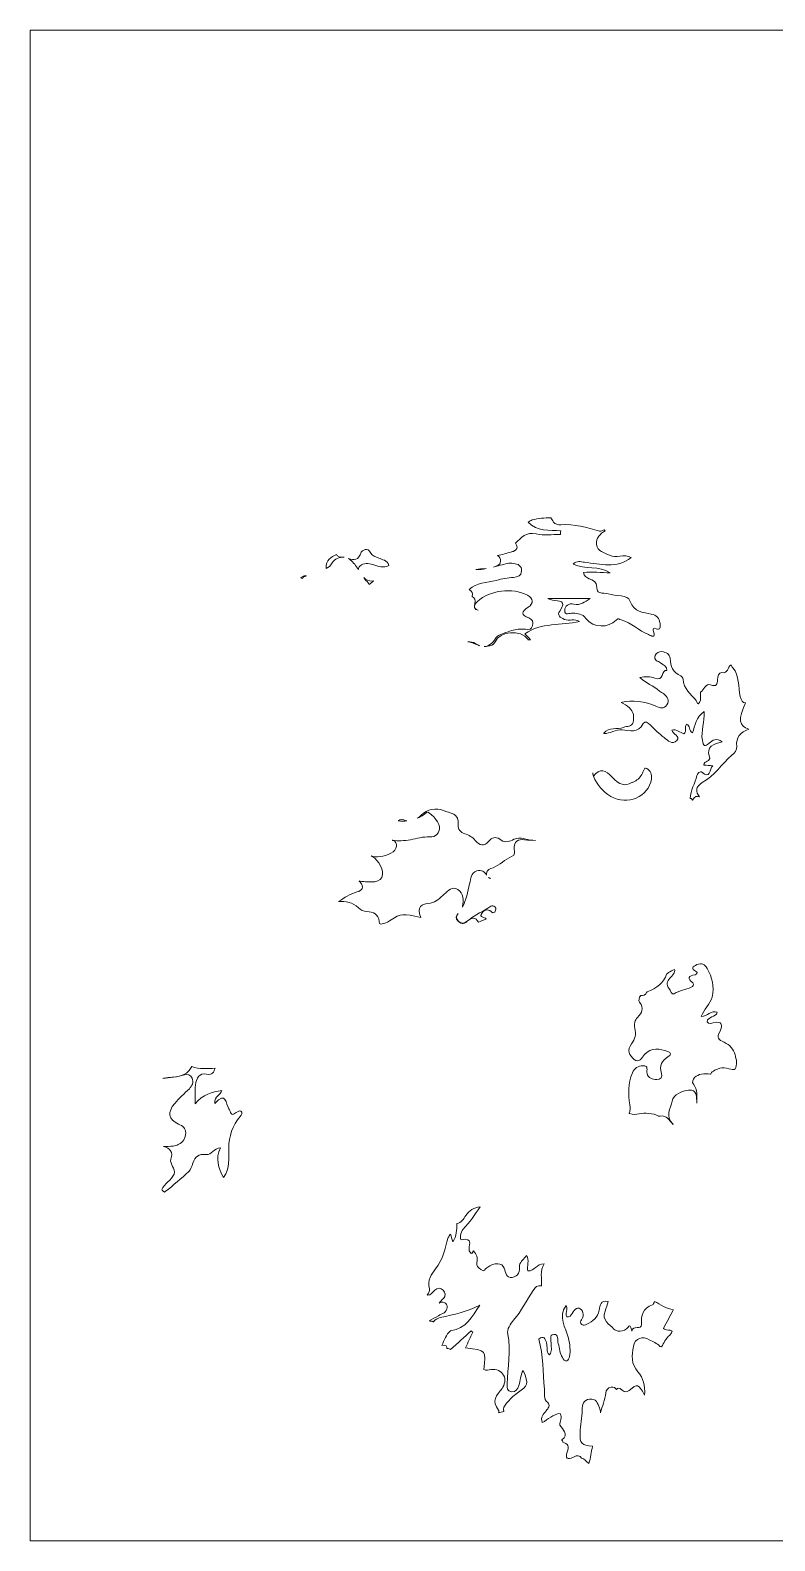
# Model space of a CAD drawing. Extents: x 0 to 4432, y -1000 to 0.
# Drawn here: x 3432 to 3925, y -1000 to 0 of the extents above; entities that cross this region are included whole.
import ezdxf

# ---------------------------------------------------------------- set-up
doc = ezdxf.new("R2010")
doc.units = 0
doc.header["$MEASUREMENT"] = 0
doc.layers.add('Layer 1', color=7, linetype='Continuous')

msp = doc.modelspace()

# ---------------------------------------------------------------- linework, layer by layer
at = {"layer": 'Layer 1', "lineweight": 0}
msp.add_lwpolyline([(3432, 0), (3432, -1000), (4432, -1000), (4432, 0), (3432, 0)], dxfattribs=at)
for points, knots in [([(3740.4, -364.2), (3744.2, -363.1), (3748, -362.5), (3751.9, -362.2), (3754.6, -362.1), (3757.1, -361.3), (3757.2, -358), (3757.3, -354.5), (3754.8, -353.3), (3751.8, -353), (3750.4, -352.9), (3749, -352.6), (3747.7, -353), (3744.6, -353.8), (3741.6, -354.7), (3738.6, -355.4), (3738.6, -355.4), (3738.7, -355.4), (3738.7, -355.4), (3740.6, -354.6), (3742.9, -354.4), (3743.3, -351.7), (3743.5, -349.6), (3742.5, -348.5), (3741.2, -347.8), (3744.3, -347.2), (3747.4, -346.2), (3750.5, -345.4), (3750.7, -345.3), (3750.9, -345.3), (3751.1, -345.2), (3751.2, -345.2), (3751.3, -345.2), (3751.4, -345.1), (3751.5, -345.1), (3751.6, -345.1), (3751.7, -345), (3751.8, -345), (3751.9, -344.9), (3752, -344.9), (3752, -344.9), (3752.1, -344.8), (3752.2, -344.8), (3752.3, -344.8), (3752.4, -344.7), (3752.5, -344.6), (3752.5, -344.6), (3752.6, -344.6), (3752.6, -344.6), (3752.7, -344.5), (3752.8, -344.4), (3752.9, -344.4), (3753, -344.3), (3753, -344.3), (3753, -344.3), (3753.1, -344.2), (3753.2, -344.1), (3753.3, -344.1), (3753.3, -344), (3753.3, -344), (3753.3, -344), (3754.4, -343), (3754.5, -341.6), (3753.2, -339.6), (3753.2, -339.6), (3753.2, -339.6), (3753.2, -339.6), (3756.9, -336), (3760, -331.8), (3766.9, -333.5), (3771.9, -334.8), (3777.5, -333.8), (3782.9, -333.8), (3782.9, -333), (3783, -332.2), (3783.1, -331.4), (3775.5, -330.7), (3767.3, -332.2), (3761.6, -325.6), (3762.5, -325.1), (3763.3, -324.6), (3764.2, -324.2), (3768.3, -323.1), (3772.5, -322.8), (3776.6, -322.8), (3777.2, -323.6), (3777.7, -324.5), (3778.2, -325.6), (3779.5, -327.1), (3781.4, -327.5), (3783.2, -327.4), (3792.1, -326.8), (3800.4, -329.2), (3808.8, -331.7), (3809.8, -331.6), (3810.8, -331.1), (3811.9, -330.8), (3812.1, -331), (3812.3, -331.2), (3812.6, -331.4), (3809.1, -333.4), (3806.3, -336), (3806.8, -340.5), (3807.4, -345.3), (3812.1, -345.8), (3815.4, -347.6), (3817.5, -348.7), (3820, -348.7), (3822.2, -348.2), (3825, -347.6), (3827.4, -348), (3829.7, -349.1), (3820.1, -356.8), (3809.3, -353.4), (3798.8, -352.2), (3796.3, -351.9), (3793.8, -350.9), (3791.3, -353.4), (3799.1, -357.4), (3808.6, -354.1), (3815.8, -359.3), (3809.8, -358.9), (3804, -358.6), (3798.1, -358.9), (3798.5, -361.7), (3800.3, -362.3), (3802, -363.1), (3806.8, -365.4), (3806.7, -365.4), (3807.1, -370.7), (3807.2, -371.3), (3808.2, -372.2), (3809, -372.3), (3810.7, -372.8), (3812.7, -372.6), (3814.4, -373.2), (3819.4, -374.7), (3827.6, -373.7), (3828.9, -377.7), (3831.7, -385.6), (3837.5, -385.3), (3843, -386.5), (3846.8, -387.3), (3848.2, -389), (3848.8, -392.8), (3849.5, -397.1), (3848.2, -396.8), (3845.1, -395.9), (3843.9, -395.6), (3844.2, -397), (3844.5, -398), (3846.2, -403.1), (3843, -400.8), (3841.1, -400.1), (3834.8, -397.5), (3829.9, -392.1), (3823, -390.4), (3821.9, -390.1), (3821.4, -388.7), (3819.8, -390.5), (3814.7, -395.9), (3804.5, -395.8), (3799.9, -389.6), (3797.3, -386), (3794.4, -386.2), (3791.1, -385.9), (3789.1, -385.7), (3785.6, -387.9), (3785.7, -384.1), (3785.8, -381.4), (3788.4, -378.9), (3791.8, -379.9), (3796, -381.1), (3799, -378.4), (3802.5, -376.3), (3802.5, -376.3), (3774.6, -376.3), (3774.6, -376.3), (3775.6, -376.9), (3776.6, -377), (3777.7, -377.2), (3781.8, -378), (3787.5, -377.4), (3782.4, -384.5), (3780.5, -387.1), (3782.7, -388.9), (3785.5, -390), (3788.8, -391.3), (3792.3, -389.4), (3795.5, -391.4), (3783.5, -394.4), (3770.3, -391.8), (3759.4, -399.5), (3760.6, -400.8), (3761.8, -402.1), (3763, -403.5), (3763, -403.5), (3763, -403.5), (3763, -403.5), (3762.5, -403.5), (3761.9, -403.5), (3761.4, -403.5), (3761.5, -403.4), (3761.6, -403.4), (3761.6, -403.3), (3756.4, -396.6), (3742.7, -397.5), (3739.6, -405), (3738.5, -407.6), (3736.7, -407.2), (3734.7, -407.7), (3734, -407.9), (3733.3, -408), (3732.5, -408), (3735.4, -407.9), (3738, -406), (3739.9, -402.6), (3740.4, -401.8), (3740.9, -401.1), (3741.8, -400.8), (3747.6, -398.5), (3753.2, -395.6), (3759.7, -396.6), (3762.2, -397), (3763.8, -396.6), (3764.5, -394.2), (3765.2, -391.8), (3764.1, -389.9), (3762, -389.1), (3756.6, -387), (3756.8, -385.1), (3761.5, -382), (3765.4, -379.4), (3765, -376.1), (3761.1, -374), (3751, -368.8), (3736.4, -370.6), (3728, -378.2), (3725.4, -380.6), (3724.9, -382.6), (3728.5, -384), (3726, -383.7), (3725.5, -382.1), (3726.2, -379.6), (3726.8, -377.4), (3726.2, -375.8), (3724.5, -374.8), (3725.1, -372.3), (3724.7, -372), (3722.6, -370.2), (3727.3, -365.5), (3734.1, -365.9), (3740.4, -364.2)], [0, 0, 0, 0, 1, 1, 1, 2, 2, 2, 3, 3, 3, 4, 4, 4, 5, 5, 5, 6, 6, 6, 7, 7, 7, 8, 8, 8, 9, 9, 9, 10, 10, 10, 11, 11, 11, 12, 12, 12, 13, 13, 13, 14, 14, 14, 15, 15, 15, 16, 16, 16, 17, 17, 17, 18, 18, 18, 19, 19, 19, 20, 20, 20, 21, 21, 21, 22, 22, 22, 23, 23, 23, 24, 24, 24, 25, 25, 25, 26, 26, 26, 27, 27, 27, 28, 28, 28, 29, 29, 29, 30, 30, 30, 31, 31, 31, 32, 32, 32, 33, 33, 33, 34, 34, 34, 35, 35, 35, 36, 36, 36, 37, 37, 37, 38, 38, 38, 39, 39, 39, 40, 40, 40, 41, 41, 41, 42, 42, 42, 43, 43, 43, 44, 44, 44, 45, 45, 45, 46, 46, 46, 47, 47, 47, 48, 48, 48, 49, 49, 49, 50, 50, 50, 51, 51, 51, 52, 52, 52, 53, 53, 53, 54, 54, 54, 55, 55, 55, 56, 56, 56, 57, 57, 57, 58, 58, 58, 59, 59, 59, 60, 60, 60, 61, 61, 61, 62, 62, 62, 63, 63, 63, 64, 64, 64, 65, 65, 65, 66, 66, 66, 67, 67, 67, 68, 68, 68, 69, 69, 69, 70, 70, 70, 71, 71, 71, 72, 72, 72, 73, 73, 73, 74, 74, 74, 75, 75, 75, 76, 76, 76, 77, 77, 77, 78, 78, 78, 79, 79, 79, 80, 80, 80, 81, 81, 81, 82, 82, 82, 83, 83, 83, 84, 84, 84, 84]), ([(3634.6, -347.1), (3635, -347.6), (3635.5, -348), (3636, -348.4), (3637.2, -349.2), (3638.5, -348.8), (3639.7, -348.9), (3636.6, -348.7), (3633.3, -350), (3631.9, -352.6), (3630.8, -354.6), (3629.4, -355.7), (3627.8, -356.3), (3627.8, -356.3), (3627.9, -356.2), (3627.9, -356.1), (3627.6, -350.6), (3631.1, -348.9), (3634.6, -347.1)], [0, 0, 0, 0, 1, 1, 1, 2, 2, 2, 3, 3, 3, 4, 4, 4, 5, 5, 5, 6, 6, 6, 6]), ([(3658.7, -353.8), (3655.8, -353), (3652.8, -352.3), (3650.2, -354.7), (3649.5, -355.4), (3649.2, -356.2), (3649.2, -357), (3647.6, -354.6), (3646, -352.4), (3643.8, -350.5), (3643.5, -350.3), (3643.1, -350), (3642.7, -349.8), (3646.2, -350.8), (3649.4, -351.2), (3651.1, -345.5), (3651.4, -344.7), (3655.5, -341.7), (3657.4, -346.2), (3658.2, -348.2), (3660.8, -348.4), (3662.6, -349.4), (3665, -350.6), (3668.1, -350.6), (3669.4, -354.4), (3665.6, -356.2), (3662.2, -354.9), (3658.7, -353.8)], [0, 0, 0, 0, 1, 1, 1, 2, 2, 2, 3, 3, 3, 4, 4, 4, 5, 5, 5, 6, 6, 6, 7, 7, 7, 8, 8, 8, 9, 9, 9, 9]), ([(3727, -357.1), (3728.8, -356.5), (3731.2, -356.6), (3733.7, -356.4), (3731.4, -356.8), (3729.1, -357.1), (3727, -357.1)], [0, 0, 0, 0, 1, 1, 1, 2, 2, 2, 2]), ([(3614.9, -361.2), (3614.7, -361.2), (3614.6, -361.3), (3614.5, -361.3), (3613.3, -361.6), (3612.4, -362.2), (3612.1, -363), (3611.7, -362.8), (3611.3, -362.6), (3611, -362.4), (3611.7, -362.1), (3612.4, -361.7), (3613.2, -361.3), (3613.7, -361.3), (3614.3, -361.2), (3614.9, -361.2)], [0, 0, 0, 0, 1, 1, 1, 2, 2, 2, 3, 3, 3, 4, 4, 4, 5, 5, 5, 5]), ([(3659.1, -364.6), (3658.2, -365.5), (3657.3, -366.3), (3656.3, -366.9), (3656.1, -366.6), (3656, -366.2), (3655.7, -365.9), (3654.6, -364.8), (3653.6, -363.6), (3652.7, -362.4), (3654.2, -363.8), (3656, -364.7), (3658.4, -364.7), (3658.6, -364.7), (3658.8, -364.7), (3659.1, -364.6)], [0, 0, 0, 0, 1, 1, 1, 2, 2, 2, 3, 3, 3, 4, 4, 4, 5, 5, 5, 5]), ([(3727, -406.2), (3727.8, -406.7), (3728.7, -407.2), (3729.5, -407.5), (3726.9, -406.6), (3724.4, -405.2), (3721.6, -404.8), (3723.5, -404.8), (3725.2, -404.9), (3727, -406.2)], [0, 0, 0, 0, 1, 1, 1, 2, 2, 2, 3, 3, 3, 3]), ([(3899.6, -474.1), (3899.9, -476.5), (3898.2, -478.5), (3896.4, -480), (3889.6, -485.7), (3884.9, -493.7), (3876.7, -498.1), (3872.4, -500.5), (3872, -504.3), (3874.9, -507.5), (3873.2, -506.9), (3871.6, -507), (3870.4, -509.6), (3870.1, -509.3), (3869.8, -508.9), (3869.3, -508.7), (3869.1, -508.7), (3868.9, -508.6), (3868.7, -508.6), (3868.9, -503.2), (3872, -498.5), (3873.2, -493.4), (3873.5, -492.1), (3875.5, -490.4), (3876.2, -491), (3882.2, -496.7), (3881.4, -488.9), (3883.7, -487), (3881.7, -486.8), (3879.8, -486.6), (3877.7, -486.5), (3877.9, -483.5), (3882.6, -484.2), (3881.5, -481.1), (3879.1, -474), (3884.2, -472.6), (3889.9, -471.1), (3886, -468.3), (3883.7, -470), (3881.3, -472), (3878.4, -474.6), (3877.5, -473.9), (3876.8, -470), (3875.7, -463.8), (3878.4, -457.8), (3878, -451.1), (3872.5, -454.7), (3872.1, -460.3), (3870.3, -465.1), (3867.6, -463.8), (3869.1, -460.2), (3866.3, -459.5), (3864.4, -461.2), (3867, -464.1), (3864.6, -465.7), (3862, -465.2), (3859.9, -462.4), (3856.6, -463.3), (3857.3, -466.1), (3862.4, -467.4), (3859.9, -470.2), (3857.2, -473.3), (3853.9, -470.2), (3851.5, -468.3), (3848.2, -465.8), (3845.3, -462.7), (3842.3, -459.8), (3840.9, -458.6), (3838.8, -456.8), (3837.7, -459), (3834.3, -465.5), (3828.7, -463.7), (3823.7, -463.1), (3819.4, -462.7), (3815.7, -465.9), (3811.6, -465.5), (3811.6, -465.5), (3811.6, -465.4), (3811.6, -465.4), (3815, -460.9), (3820.5, -463.3), (3824.7, -461.5), (3827, -460.5), (3830.2, -461.4), (3831, -458), (3831.8, -454.5), (3831.4, -451.2), (3828.5, -448.6), (3826.9, -447), (3825, -445.9), (3823, -445.1), (3830.8, -442.9), (3838.6, -444.4), (3846.1, -447.5), (3849, -448.8), (3851.4, -449.5), (3853.3, -446.6), (3855.3, -443.6), (3853.5, -441.4), (3851.3, -439.4), (3850.4, -438.6), (3849.2, -438.3), (3848.4, -437.5), (3844.6, -433.9), (3839.2, -432.2), (3835.4, -428.6), (3838.8, -427.8), (3842.4, -427.8), (3845.4, -429), (3851.7, -431.5), (3849.3, -423.1), (3853.4, -423.8), (3853.4, -421), (3850.9, -420.3), (3849.2, -418.9), (3847.6, -417.5), (3844.3, -417.3), (3845.6, -414), (3846.3, -412.2), (3848, -411.1), (3850.1, -411.4), (3852.6, -411.9), (3855.3, -412.9), (3855.5, -415.9), (3855.8, -421.1), (3857.3, -425.3), (3862.5, -427.5), (3863.2, -427.7), (3864, -428.8), (3864.1, -429.6), (3864.4, -436), (3869.1, -439.6), (3872.8, -443.8), (3872.8, -443.8), (3872.8, -443.8), (3872.8, -443.8), (3872.8, -443.8), (3872.8, -443.8), (3872.8, -443.8), (3873.3, -444.7), (3873.5, -447.5), (3875, -445), (3876, -443.3), (3875.5, -440.6), (3875.6, -438.3), (3878, -436.8), (3878.8, -432.2), (3882.3, -433.4), (3886.3, -434.8), (3886.6, -432.9), (3886.9, -430), (3887.1, -427.9), (3887.5, -425), (3889.8, -425.3), (3894, -425.9), (3893.3, -421.9), (3895.8, -420.1), (3896.2, -420.8), (3896.4, -421.5), (3896.9, -422), (3901.7, -427.5), (3900.3, -434.7), (3901.9, -441), (3902.6, -443.5), (3903.3, -445.8), (3905.4, -445.2), (3900.4, -456.2), (3900.9, -460.8), (3907.6, -462.8), (3902, -464.8), (3898.9, -468.1), (3899.6, -474.1)], [0, 0, 0, 0, 1, 1, 1, 2, 2, 2, 3, 3, 3, 4, 4, 4, 5, 5, 5, 6, 6, 6, 7, 7, 7, 8, 8, 8, 9, 9, 9, 10, 10, 10, 11, 11, 11, 12, 12, 12, 13, 13, 13, 14, 14, 14, 15, 15, 15, 16, 16, 16, 17, 17, 17, 18, 18, 18, 19, 19, 19, 20, 20, 20, 21, 21, 21, 22, 22, 22, 23, 23, 23, 24, 24, 24, 25, 25, 25, 26, 26, 26, 27, 27, 27, 28, 28, 28, 29, 29, 29, 30, 30, 30, 31, 31, 31, 32, 32, 32, 33, 33, 33, 34, 34, 34, 35, 35, 35, 36, 36, 36, 37, 37, 37, 38, 38, 38, 39, 39, 39, 40, 40, 40, 41, 41, 41, 42, 42, 42, 43, 43, 43, 44, 44, 44, 45, 45, 45, 46, 46, 46, 47, 47, 47, 48, 48, 48, 49, 49, 49, 50, 50, 50, 51, 51, 51, 52, 52, 52, 53, 53, 53, 54, 54, 54, 55, 55, 55, 56, 56, 56, 57, 57, 57, 57]), ([(3817.1, -494.4), (3822, -499.7), (3825.3, -500.7), (3830.1, -498.1), (3830.3, -498), (3830.5, -497.9), (3830.7, -497.8), (3830.8, -497.8), (3830.9, -497.7), (3831, -497.7), (3833.5, -496.8), (3835.4, -495), (3836.7, -492.7), (3837.3, -491.7), (3837.8, -490.6), (3838.2, -489.5), (3838.4, -489.1), (3838.5, -488.8), (3838.7, -488.5), (3839, -488.5), (3839.5, -488.6), (3840, -488.8), (3842.8, -490), (3843.5, -492.7), (3843.1, -495.7), (3841.3, -507.5), (3827.1, -513.7), (3816.2, -507.2), (3810.9, -504.1), (3807.3, -499.4), (3804.7, -493.9), (3804.3, -493), (3804.2, -492.2), (3804.3, -491.6), (3804.4, -492.3), (3804.5, -493.1), (3804.7, -493.9), (3809.1, -487.9), (3813, -490.2), (3817.1, -494.4)], [0, 0, 0, 0, 1, 1, 1, 2, 2, 2, 3, 3, 3, 4, 4, 4, 5, 5, 5, 6, 6, 6, 7, 7, 7, 8, 8, 8, 9, 9, 9, 10, 10, 10, 11, 11, 11, 12, 12, 12, 13, 13, 13, 13]), ([(3690.6, -587.3), (3678.6, -584.7), (3677.2, -584.8), (3670.9, -588.9), (3669.3, -589.9), (3667.8, -591), (3666, -591.4), (3664.7, -591.7), (3663, -592.3), (3662.9, -590.1), (3662.5, -584.9), (3659, -583.8), (3654.7, -583.5), (3652.6, -583.4), (3650.7, -582.5), (3649.2, -580.9), (3645.5, -577.2), (3640.8, -576.7), (3636.1, -576.8), (3639.8, -574.3), (3643.6, -571.7), (3648.2, -570.5), (3651.8, -569.6), (3653.2, -567.3), (3650.4, -563.9), (3650.1, -563.4), (3650, -563.2), (3649.8, -563.5), (3649.3, -564.3), (3649.9, -562.6), (3650.3, -563.4), (3653.6, -563.5), (3656.8, -564.2), (3660, -563.7), (3662.9, -563.3), (3664.8, -561.9), (3665.1, -559), (3665.7, -554.3), (3660.5, -547.3), (3657.7, -546.6), (3660.8, -548), (3665.9, -547.1), (3670.7, -544.8), (3675.1, -542.7), (3675.8, -537.6), (3672, -536.3), (3671.9, -536.2), (3671.7, -536.2), (3671.6, -536.1), (3675.5, -537), (3679.6, -536.6), (3683.6, -535.9), (3687.9, -535.1), (3691.9, -533.8), (3696.5, -534), (3700.3, -534.2), (3703.1, -531.7), (3702.8, -527.4), (3702.5, -523.7), (3695.9, -516.5), (3694.3, -517.9), (3692.4, -519.5), (3690.4, -520.8), (3688.4, -521.6), (3689.2, -521), (3690, -520.4), (3690.8, -519.6), (3694.7, -515.7), (3700.6, -514.6), (3705.5, -516.6), (3709.5, -518.2), (3716.5, -518.4), (3715.2, -526.3), (3714.8, -528.9), (3716.9, -531), (3719.6, -531.9), (3722.2, -532.9), (3724.7, -534.1), (3726.5, -536.4), (3729.4, -539.8), (3732.3, -540.5), (3735.7, -536.7), (3737.5, -534.6), (3739.9, -533.4), (3742.7, -535.6), (3745.4, -537.7), (3748.2, -537.6), (3751.1, -536.1), (3753.8, -534.7), (3756.4, -534.6), (3759.2, -535.4), (3761.7, -536.1), (3764.2, -536.3), (3766.3, -536.3), (3764.2, -536.3), (3761.8, -536.3), (3759.2, -535.9), (3755, -535.3), (3751.9, -537), (3752.3, -542.1), (3752.5, -544), (3753.3, -545.9), (3750.6, -547.1), (3746.2, -548.9), (3742.8, -552.7), (3738.3, -554.4), (3736.3, -555.2), (3734.2, -555.7), (3734, -558.3), (3734, -558.7), (3734, -559), (3734, -559.3), (3732.5, -557.3), (3730.9, -555.4), (3727.6, -556.6), (3723.5, -558), (3723.6, -561.6), (3722.8, -565), (3721.6, -570.3), (3720.6, -575.8), (3718, -580.6), (3718, -580.5), (3718.1, -580.3), (3718.1, -580.2), (3718.9, -575.9), (3718.7, -571.5), (3715, -568.9), (3711.2, -566.2), (3708.6, -569.7), (3706, -571.9), (3703.2, -574.3), (3700.8, -577.4), (3696.8, -577.8), (3690.9, -578.3), (3687.3, -580.3), (3690.6, -587.3)], [0, 0, 0, 0, 1, 1, 1, 2, 2, 2, 3, 3, 3, 4, 4, 4, 5, 5, 5, 6, 6, 6, 7, 7, 7, 8, 8, 8, 9, 9, 9, 10, 10, 10, 11, 11, 11, 12, 12, 12, 13, 13, 13, 14, 14, 14, 15, 15, 15, 16, 16, 16, 17, 17, 17, 18, 18, 18, 19, 19, 19, 20, 20, 20, 21, 21, 21, 22, 22, 22, 23, 23, 23, 24, 24, 24, 25, 25, 25, 26, 26, 26, 27, 27, 27, 28, 28, 28, 29, 29, 29, 30, 30, 30, 31, 31, 31, 32, 32, 32, 33, 33, 33, 34, 34, 34, 35, 35, 35, 36, 36, 36, 37, 37, 37, 38, 38, 38, 39, 39, 39, 40, 40, 40, 41, 41, 41, 42, 42, 42, 43, 43, 43, 44, 44, 44, 45, 45, 45, 45]), ([(3675.5, -523.5), (3675.8, -523), (3677.2, -522), (3679.2, -522.8), (3679.9, -523.1), (3680.7, -523.3), (3681.3, -523.5), (3679.4, -523.7), (3677.4, -523.7), (3675.5, -523.5)], [0, 0, 0, 0, 1, 1, 1, 2, 2, 2, 3, 3, 3, 3]), ([(3735.2, -560.8), (3735.7, -561.1), (3736.3, -561.2), (3736.9, -561.5), (3736.3, -561.3), (3735.6, -561.3), (3735.3, -560.8), (3735.3, -560.8), (3735.2, -560.8), (3735.2, -560.8)], [0, 0, 0, 0, 1, 1, 1, 2, 2, 2, 3, 3, 3, 3]), ([(3733.7, -588.4), (3733.7, -588.4), (3733.7, -588.4), (3733.7, -588.4), (3732, -589.1), (3730.3, -589.8), (3728.6, -590.5), (3726.7, -586.8), (3724, -587.3), (3721, -590.1), (3718.8, -592.1), (3716.7, -591.5), (3715, -589.7), (3713.2, -588), (3713.9, -586.3), (3715.2, -584.8), (3715.2, -584.8), (3715.2, -584.8), (3715.2, -584.8), (3713.8, -586.5), (3713.9, -588.3), (3715.4, -589.8), (3717, -591.5), (3718.7, -591.8), (3720.8, -590.1), (3725.1, -586.6), (3730.1, -584.1), (3734.8, -581.2), (3736.4, -580.2), (3738.4, -578.3), (3740.2, -581.1), (3740.1, -582.1), (3739.8, -583), (3739.4, -583.9), (3738.9, -584), (3738.4, -584.1), (3738, -584.2), (3735.6, -581.7), (3733, -581.6), (3731, -584.4), (3728.6, -587.6), (3733, -586.9), (3733.7, -588.4)], [0, 0, 0, 0, 1, 1, 1, 2, 2, 2, 3, 3, 3, 4, 4, 4, 5, 5, 5, 6, 6, 6, 7, 7, 7, 8, 8, 8, 9, 9, 9, 10, 10, 10, 11, 11, 11, 12, 12, 12, 13, 13, 13, 14, 14, 14, 14]), ([(3870.9, -697.7), (3874.1, -701.5), (3873, -705.9), (3873.2, -710.3), (3872.8, -706.4), (3873.6, -700.9), (3867.7, -701.6), (3863.3, -702.2), (3857.8, -704.4), (3856.8, -709), (3855.8, -713.7), (3852.1, -719.2), (3857.2, -724), (3857.5, -724.2), (3857.5, -724.4), (3857.5, -724.4), (3857.5, -724.4), (3857.5, -724.4), (3857.5, -724.5), (3857.5, -724.4), (3857.4, -724.3), (3857.3, -724.1), (3854.9, -721.7), (3853.2, -718.2), (3848.9, -718.8), (3848.5, -718.9), (3848.2, -719), (3847.8, -719), (3846.2, -717.5), (3843.6, -717.6), (3841.3, -717.1), (3837.1, -716.3), (3832.9, -718.8), (3828.7, -717.1), (3828.6, -717.1), (3828.5, -717), (3828.4, -717), (3829, -715.3), (3829.1, -713.5), (3828.8, -711.4), (3827.8, -704.3), (3827.5, -697.1), (3830.5, -690.3), (3831.9, -687.1), (3834.3, -685.5), (3837.5, -685.5), (3841.5, -685.4), (3839.7, -688.6), (3840.2, -690.6), (3841, -693.9), (3843.8, -694.6), (3846.6, -694.7), (3849.2, -694.8), (3850.6, -692.9), (3849.8, -690.6), (3848, -685.4), (3850.1, -682.2), (3854.2, -679.5), (3855.8, -678.5), (3856.5, -676.7), (3854, -676), (3848.7, -674.5), (3843.1, -672.9), (3838.6, -678.1), (3836.8, -680.3), (3834.9, -684.1), (3831.6, -681.3), (3828.6, -678.9), (3826.7, -674.9), (3829.9, -671), (3832.3, -667.8), (3833.3, -664.6), (3832.1, -660.7), (3831.4, -658.1), (3832.1, -655.3), (3833.9, -653.5), (3836.9, -650.3), (3838.3, -647.7), (3835.3, -643.5), (3834.4, -642.2), (3834.9, -640.5), (3836, -639.1), (3836.7, -639.1), (3837.5, -639), (3838.2, -638.9), (3838.8, -638.6), (3839.3, -638.1), (3839.7, -637.5), (3839.8, -637.2), (3840, -636.8), (3840.2, -636.5), (3846.7, -634.5), (3851.6, -630), (3853, -625), (3853.4, -624.6), (3853.9, -624.3), (3854.3, -623.9), (3855.7, -623.1), (3856.9, -622.2), (3858.4, -621.7), (3859.1, -623.8), (3856.9, -625.7), (3855.3, -627.5), (3853.3, -629.7), (3852.7, -631.8), (3854.7, -634.2), (3855.8, -635.6), (3856.4, -638.9), (3858.1, -637.9), (3861.7, -635.7), (3865.7, -635), (3869.5, -633.6), (3870.6, -633.2), (3871.4, -631.5), (3870.5, -630.7), (3866.7, -627.5), (3867.6, -626), (3872, -625.3), (3873, -625.1), (3873.8, -623.7), (3873, -623.3), (3868.7, -621.3), (3870.4, -619.9), (3873.2, -618.6), (3876.3, -617.3), (3878.3, -618.1), (3880, -621.2), (3883.3, -627.2), (3885, -632.8), (3883.2, -640.1), (3881.9, -645.1), (3877.7, -648.1), (3876.1, -652.9), (3880.3, -653.1), (3882.5, -648.4), (3886.7, -650.1), (3885.6, -653.8), (3880.5, -652.7), (3879.9, -656.4), (3881.3, -658), (3882.7, -657.4), (3884, -657.1), (3889.8, -655.5), (3890.5, -659.1), (3888.5, -662.7), (3886.2, -667), (3887, -668.2), (3891.3, -670), (3895.1, -671.7), (3897.5, -674.6), (3898.6, -678.2), (3898.6, -678.4), (3898.6, -678.7), (3898.7, -679), (3898.8, -680.1), (3899, -681.1), (3899.3, -681.9), (3899.4, -682.6), (3899.4, -683.4), (3899.4, -684.2), (3899.4, -686.2), (3898.7, -687.4), (3897.8, -688.1), (3896.5, -688), (3894.9, -687.6), (3892.8, -687.2), (3890.8, -686.8), (3888.8, -686.8), (3886.8, -687.7), (3885.6, -688.2), (3884.4, -688.8), (3883.2, -689.6), (3882.8, -690.2), (3882.5, -690.7), (3882.2, -691.2), (3878.4, -690.3), (3873.9, -691), (3871.7, -693.3), (3870.5, -694.6), (3869.8, -696.4), (3870.9, -697.7)], [0, 0, 0, 0, 1, 1, 1, 2, 2, 2, 3, 3, 3, 4, 4, 4, 5, 5, 5, 6, 6, 6, 7, 7, 7, 8, 8, 8, 9, 9, 9, 10, 10, 10, 11, 11, 11, 12, 12, 12, 13, 13, 13, 14, 14, 14, 15, 15, 15, 16, 16, 16, 17, 17, 17, 18, 18, 18, 19, 19, 19, 20, 20, 20, 21, 21, 21, 22, 22, 22, 23, 23, 23, 24, 24, 24, 25, 25, 25, 26, 26, 26, 27, 27, 27, 28, 28, 28, 29, 29, 29, 30, 30, 30, 31, 31, 31, 32, 32, 32, 33, 33, 33, 34, 34, 34, 35, 35, 35, 36, 36, 36, 37, 37, 37, 38, 38, 38, 39, 39, 39, 40, 40, 40, 41, 41, 41, 42, 42, 42, 43, 43, 43, 44, 44, 44, 45, 45, 45, 46, 46, 46, 47, 47, 47, 48, 48, 48, 49, 49, 49, 50, 50, 50, 51, 51, 51, 52, 52, 52, 53, 53, 53, 54, 54, 54, 55, 55, 55, 56, 56, 56, 57, 57, 57, 58, 58, 58, 59, 59, 59, 60, 60, 60, 60]), ([(3559.9, -759.4), (3559.9, -759.4), (3559.9, -759.4), (3559.9, -759.4), (3556.5, -753.3), (3554.3, -747.1), (3558, -739.9), (3553.3, -740.1), (3552.1, -744.6), (3548.5, -744.3), (3543.3, -743.9), (3541.2, -745.4), (3539.6, -750), (3538.9, -751.9), (3538.3, -754.2), (3536.9, -755.5), (3531.9, -760.2), (3526.8, -764.6), (3521.4, -768.8), (3521.2, -768.9), (3521, -769.1), (3520.8, -769.2), (3520.1, -768.7), (3519.5, -768.1), (3519, -767.5), (3520.9, -763.4), (3525.3, -761.3), (3527.3, -757.2), (3528.4, -753.5), (3524.2, -751), (3525, -747.3), (3526.8, -742.5), (3524.6, -740.4), (3520.1, -738.9), (3522.3, -739), (3524.5, -738.9), (3526.7, -738.7), (3527.8, -738.6), (3528.9, -738.2), (3530, -737.7), (3533.2, -736.2), (3534.8, -733.5), (3534.9, -730), (3535.1, -726.7), (3532.9, -725.4), (3530.1, -724.2), (3523.4, -721.1), (3522.7, -716.2), (3527.6, -710.5), (3530.6, -707), (3534, -703.9), (3537.3, -700.7), (3539, -699), (3540.4, -696.5), (3539.1, -693.8), (3538.1, -691.6), (3536.2, -690.7), (3534, -691.5), (3529.4, -693.2), (3524.5, -693.4), (3519.7, -693.9), (3520.1, -693.9), (3520.4, -693.8), (3520.7, -693.7), (3527.2, -692.6), (3535.1, -693.9), (3538.9, -686.1), (3543.9, -687.8), (3549.2, -687.5), (3554.4, -687.1), (3554.4, -687.1), (3554.4, -687.1), (3554.4, -687.1), (3554.4, -687.1), (3554.4, -687.1), (3554.4, -687.1), (3554.4, -687.1), (3554.4, -687.1), (3554.4, -687.1), (3553.3, -689.6), (3553, -692), (3548.6, -691), (3544.1, -690), (3541.7, -694), (3541.3, -698.3), (3540.9, -702), (3541.2, -705.7), (3541.2, -710.8), (3546.1, -704.1), (3552.5, -703.3), (3558.7, -701.8), (3558.4, -705), (3553.7, -705.5), (3554.2, -710.5), (3561.8, -702), (3561.3, -710.9), (3563.5, -714), (3564.8, -715.8), (3564.5, -719.9), (3568.3, -716.4), (3568.3, -716.4), (3568.3, -716.4), (3568.3, -716.4), (3569.3, -716), (3570.8, -715.2), (3571.4, -715.5), (3572.8, -716.6), (3571.7, -717.9), (3571, -719.1), (3571, -719.1), (3571, -719.1), (3571, -719.1), (3565.8, -725.2), (3563.5, -732.2), (3563.4, -740.2), (3563.2, -746.7), (3564.5, -753.6), (3559.9, -759.4)], [0, 0, 0, 0, 1, 1, 1, 2, 2, 2, 3, 3, 3, 4, 4, 4, 5, 5, 5, 6, 6, 6, 7, 7, 7, 8, 8, 8, 9, 9, 9, 10, 10, 10, 11, 11, 11, 12, 12, 12, 13, 13, 13, 14, 14, 14, 15, 15, 15, 16, 16, 16, 17, 17, 17, 18, 18, 18, 19, 19, 19, 20, 20, 20, 21, 21, 21, 22, 22, 22, 23, 23, 23, 24, 24, 24, 25, 25, 25, 26, 26, 26, 27, 27, 27, 28, 28, 28, 29, 29, 29, 30, 30, 30, 31, 31, 31, 32, 32, 32, 33, 33, 33, 34, 34, 34, 35, 35, 35, 36, 36, 36, 37, 37, 37, 38, 38, 38, 39, 39, 39, 39]), ([(3748, -863.3), (3750.3, -874.3), (3747.9, -885.2), (3747.6, -896.2), (3747.5, -898.9), (3747.6, -900.9), (3750.6, -901.3), (3753.5, -901.7), (3754.4, -899.5), (3755.3, -897.2), (3756.6, -894), (3756.3, -890.3), (3758.3, -887.3), (3762, -896.7), (3761.9, -896.7), (3754.3, -902.2), (3751.6, -904.1), (3749.4, -906.5), (3747.3, -909), (3745.9, -910.6), (3744.6, -912.4), (3745.5, -914.4), (3744.3, -914.7), (3743.1, -915), (3742, -915.4), (3742.2, -914.6), (3742.4, -913.9), (3742, -913.5), (3736.9, -907.6), (3740.8, -903.7), (3744.3, -899.1), (3745.9, -896.9), (3746.9, -892.9), (3745.3, -890.4), (3743.7, -887.8), (3740.6, -886), (3736.9, -886.7), (3735.3, -886.9), (3733.8, -887.7), (3732.2, -886.7), (3733.8, -874), (3733.8, -874), (3720.1, -872.2), (3721.7, -868.7), (3723.3, -865.3), (3724.9, -861.9), (3724.5, -861.6), (3724.2, -861.3), (3723.8, -861), (3719.3, -865.1), (3714.8, -869.2), (3710.2, -873.4), (3709.9, -873.2), (3709.6, -873), (3709.3, -872.9), (3708.8, -872.8), (3708.3, -872.8), (3707.8, -872.8), (3707.9, -871.3), (3707.5, -870.1), (3704.5, -870.7), (3704.5, -870.7), (3704.5, -870.7), (3704.5, -870.7), (3704.5, -870.7), (3704.5, -870.7), (3704.5, -870.7), (3706, -867.2), (3707.2, -863.6), (3710.2, -860.9), (3720.5, -859.9), (3724.5, -851.6), (3729.5, -844.1), (3721.1, -848.4), (3712.3, -850.3), (3703.4, -852.1), (3701.6, -852.5), (3700.1, -853.6), (3698.9, -855.1), (3698.7, -855), (3698.6, -854.9), (3698.5, -854.9), (3697.7, -854.5), (3696.9, -854.5), (3696.1, -854.5), (3697.7, -852.9), (3700.3, -852.3), (3702.1, -851.1), (3704.5, -849.4), (3707.8, -849.1), (3707.9, -845.3), (3708, -844.1), (3707.4, -843), (3706.3, -842.4), (3704.7, -841.6), (3703.7, -841.9), (3702.7, -842.6), (3703.5, -841.6), (3704.4, -840.5), (3705.4, -839.6), (3707.2, -837.8), (3706.9, -835.7), (3705.3, -834.1), (3703.6, -832.4), (3701.6, -832.4), (3699.8, -834.1), (3698.3, -835.5), (3697.2, -837.5), (3694.8, -837.3), (3695.8, -835.8), (3696.5, -834.3), (3696.2, -833.1), (3694.8, -827.5), (3697.4, -823.6), (3700.3, -820), (3705.2, -813.8), (3706.6, -806.5), (3708.5, -799.3), (3708.5, -799.3), (3708.5, -799.3), (3708.5, -799.3), (3708.5, -799.3), (3708.5, -799.3), (3708.5, -799.3), (3709.1, -798.5), (3709.6, -797.7), (3710.2, -797), (3710.6, -798.6), (3711.1, -800.2), (3711.7, -802.1), (3714.3, -798.2), (3714.3, -794.1), (3714.4, -790.1), (3714.4, -790.1), (3714.4, -790.1), (3714.4, -790.1), (3714.4, -790.1), (3714.3, -790), (3714.3, -790), (3717.5, -789.5), (3718.7, -787), (3720.3, -784.7), (3722.5, -781.3), (3725.7, -779.3), (3729.8, -779), (3729.8, -779), (3729.8, -779), (3729.8, -779), (3729.8, -779), (3729.8, -779), (3729.8, -779), (3726.1, -783.9), (3723, -789.3), (3718.5, -793.7), (3716.7, -795.5), (3716, -801), (3717.5, -800.7), (3725.9, -798.9), (3721.6, -805.4), (3722.6, -808), (3724, -811.4), (3724.5, -809.3), (3725.4, -808.1), (3727.4, -810.2), (3728.4, -812.8), (3727.6, -815.7), (3727, -818.3), (3728.6, -819), (3730.3, -820.4), (3732.8, -822.4), (3732.9, -820.1), (3734.2, -819.2), (3739.4, -815.4), (3744.4, -815.8), (3745.7, -819.6), (3746.7, -822.4), (3747, -826.3), (3751, -825.6), (3755, -825), (3756.2, -821.6), (3755.8, -817.7), (3755.8, -817.7), (3755.8, -817.7), (3755.8, -817.7), (3755.8, -817.7), (3755.8, -817.7), (3755.8, -817.7), (3756.4, -814.9), (3759, -813.4), (3760.3, -811.1), (3760.3, -811.1), (3760.3, -811.1), (3760.3, -811.1), (3762.7, -814.3), (3760.5, -818.1), (3761.3, -821.4), (3765.7, -821.5), (3767.1, -816.5), (3772.1, -816.6), (3769, -821.4), (3770.8, -826.4), (3770.3, -831.2), (3767.7, -830.7), (3766.2, -832.2), (3764.9, -834.2), (3760.5, -840.8), (3757.1, -847.9), (3751.9, -853.9), (3749.8, -856.4), (3747.3, -860), (3748, -863.3)], [0, 0, 0, 0, 1, 1, 1, 2, 2, 2, 3, 3, 3, 4, 4, 4, 5, 5, 5, 6, 6, 6, 7, 7, 7, 8, 8, 8, 9, 9, 9, 10, 10, 10, 11, 11, 11, 12, 12, 12, 13, 13, 13, 14, 14, 14, 15, 15, 15, 16, 16, 16, 17, 17, 17, 18, 18, 18, 19, 19, 19, 20, 20, 20, 21, 21, 21, 22, 22, 22, 23, 23, 23, 24, 24, 24, 25, 25, 25, 26, 26, 26, 27, 27, 27, 28, 28, 28, 29, 29, 29, 30, 30, 30, 31, 31, 31, 32, 32, 32, 33, 33, 33, 34, 34, 34, 35, 35, 35, 36, 36, 36, 37, 37, 37, 38, 38, 38, 39, 39, 39, 40, 40, 40, 41, 41, 41, 42, 42, 42, 43, 43, 43, 44, 44, 44, 45, 45, 45, 46, 46, 46, 47, 47, 47, 48, 48, 48, 49, 49, 49, 50, 50, 50, 51, 51, 51, 52, 52, 52, 53, 53, 53, 54, 54, 54, 55, 55, 55, 56, 56, 56, 57, 57, 57, 58, 58, 58, 59, 59, 59, 60, 60, 60, 61, 61, 61, 62, 62, 62, 63, 63, 63, 64, 64, 64, 65, 65, 65, 66, 66, 66, 67, 67, 67, 68, 68, 68, 69, 69, 69, 70, 70, 70, 70]), ([(3855.2, -863.9), (3852.6, -866.3), (3851.2, -869), (3849.8, -871.6), (3849.4, -871.5), (3849, -871.4), (3848.7, -871.3), (3846.9, -869), (3844, -868.4), (3841.7, -866.9), (3837.2, -864), (3832.3, -865.9), (3831.2, -871.3), (3829.9, -877.1), (3829.6, -883.2), (3834.2, -888.2), (3837.8, -892.3), (3839.1, -897.2), (3838.6, -903.5), (3834.3, -896), (3834, -895.9), (3828.4, -900.4), (3826.6, -901.9), (3825.5, -901.8), (3823.8, -900.2), (3821.8, -898.5), (3820.8, -898.8), (3820, -899.9), (3819.3, -898.7), (3818.1, -898.2), (3816.4, -898.4), (3814.3, -898.7), (3813.1, -900.2), (3812.9, -902.2), (3812.4, -906.8), (3810.6, -911), (3809.4, -915.2), (3809.5, -914.2), (3809, -913.1), (3808.7, -912), (3807.6, -908.9), (3806.5, -905.6), (3802.2, -906.2), (3798.1, -906.8), (3797.3, -910), (3797.3, -913.4), (3797.3, -918.5), (3796.1, -923.5), (3795.9, -928.5), (3795.6, -935.5), (3797, -936.8), (3804.1, -937.4), (3804.1, -937.4), (3804.2, -937.4), (3804.2, -937.5), (3803, -941.1), (3803, -945.1), (3801.7, -948.8), (3801.6, -948.7), (3801.5, -948.7), (3801.4, -948.6), (3799.9, -947.6), (3798.9, -945.5), (3796.9, -945.3), (3795.7, -943.5), (3794, -943.1), (3791.5, -944.6), (3787.4, -947.1), (3786, -944.8), (3787.3, -941.4), (3789, -937.4), (3787.8, -935.7), (3784.5, -934.8), (3784.4, -934.5), (3784.4, -934.2), (3784.3, -933.9), (3784.2, -933.7), (3784, -933.6), (3783.9, -933.4), (3783.9, -933.4), (3783.9, -933.3), (3783.9, -933.2), (3788.6, -929.2), (3784.4, -926.5), (3782.5, -923.5), (3782.5, -923.5), (3782.5, -923.5), (3782.5, -923.5), (3782.5, -923.5), (3782.5, -923.5), (3782.5, -923.5), (3782.1, -920.9), (3784.6, -918.3), (3782.7, -915.8), (3777.8, -915.9), (3774.9, -919.9), (3770.9, -921.7), (3769.5, -917.9), (3771.6, -916), (3773.4, -914), (3774.9, -912.4), (3776.3, -910), (3774.5, -908.5), (3771.3, -905.9), (3772.6, -902.7), (3772.3, -899.6), (3771.3, -888.6), (3771.8, -877.3), (3768.5, -866.5), (3772, -863.8), (3772.8, -866.3), (3773.7, -869), (3774.5, -871.5), (3773.2, -874.5), (3775.6, -877), (3777.6, -874.7), (3776.7, -872.1), (3776.8, -869.8), (3776.9, -867.4), (3775.2, -863.7), (3778.5, -863.4), (3781.8, -863.1), (3780.7, -867.2), (3781.5, -869.4), (3782.5, -872.5), (3782.4, -875.9), (3784.2, -878.7), (3785, -879.8), (3785.6, -881.5), (3787.2, -880.9), (3788, -880.6), (3788.6, -879.1), (3788.8, -878.1), (3789.7, -874), (3789.2, -870), (3788.2, -865.8), (3786.5, -858.8), (3780.9, -851.9), (3786.7, -844.3), (3786.7, -844.3), (3786.7, -844.3), (3786.7, -844.3), (3787.6, -846.1), (3786.9, -847.8), (3786.7, -849.5), (3786.4, -851.9), (3787.5, -852.4), (3789.4, -851.2), (3789.4, -851.2), (3789.4, -851.2), (3789.4, -851.2), (3789.4, -851.2), (3789.4, -851.2), (3789.4, -851.2), (3791.3, -849.3), (3792.5, -845.2), (3795.2, -846.1), (3797.6, -847), (3799.2, -850.4), (3796.8, -853.7), (3796.1, -854.6), (3795.9, -855.9), (3797, -856.8), (3798.1, -857.6), (3799.2, -857.1), (3800.3, -856.6), (3804.3, -854.7), (3807.6, -852.2), (3808.6, -847.3), (3809.2, -844.4), (3809.4, -840.3), (3814.5, -841.5), (3814.5, -841.5), (3814.5, -841.5), (3814.5, -841.5), (3813.8, -843.7), (3813.3, -845.9), (3812.4, -848), (3809.8, -854.1), (3815.7, -856.6), (3818.2, -859.9), (3819.4, -861.4), (3825, -862.5), (3827.7, -858.5), (3828.3, -857.7), (3828.9, -857.1), (3829.5, -858.7), (3829.9, -859.6), (3830.2, -861.6), (3830.2, -861.3), (3830.6, -856.8), (3836.8, -860.8), (3836.6, -856.9), (3836.2, -850.8), (3837.2, -845.9), (3843.9, -843.9), (3844.5, -843.7), (3844.7, -842.3), (3845.1, -841.5), (3845.1, -841.5), (3845.1, -841.5), (3845.1, -841.5), (3849.1, -843.7), (3852.9, -846.4), (3857.6, -847), (3855.4, -851.2), (3853.2, -855.4), (3851, -859.4), (3852.6, -861.4), (3860.1, -859.2), (3855.2, -863.9)], [0, 0, 0, 0, 1, 1, 1, 2, 2, 2, 3, 3, 3, 4, 4, 4, 5, 5, 5, 6, 6, 6, 7, 7, 7, 8, 8, 8, 9, 9, 9, 10, 10, 10, 11, 11, 11, 12, 12, 12, 13, 13, 13, 14, 14, 14, 15, 15, 15, 16, 16, 16, 17, 17, 17, 18, 18, 18, 19, 19, 19, 20, 20, 20, 21, 21, 21, 22, 22, 22, 23, 23, 23, 24, 24, 24, 25, 25, 25, 26, 26, 26, 27, 27, 27, 28, 28, 28, 29, 29, 29, 30, 30, 30, 31, 31, 31, 32, 32, 32, 33, 33, 33, 34, 34, 34, 35, 35, 35, 36, 36, 36, 37, 37, 37, 38, 38, 38, 39, 39, 39, 40, 40, 40, 41, 41, 41, 42, 42, 42, 43, 43, 43, 44, 44, 44, 45, 45, 45, 46, 46, 46, 47, 47, 47, 48, 48, 48, 49, 49, 49, 50, 50, 50, 51, 51, 51, 52, 52, 52, 53, 53, 53, 54, 54, 54, 55, 55, 55, 56, 56, 56, 57, 57, 57, 58, 58, 58, 59, 59, 59, 60, 60, 60, 61, 61, 61, 62, 62, 62, 63, 63, 63, 64, 64, 64, 65, 65, 65, 66, 66, 66, 67, 67, 67, 68, 68, 68, 69, 69, 69, 70, 70, 70, 70])]:
    msp.add_open_spline(points, degree=3, knots=knots, dxfattribs=at)

doc.saveas('drawing.dxf')
